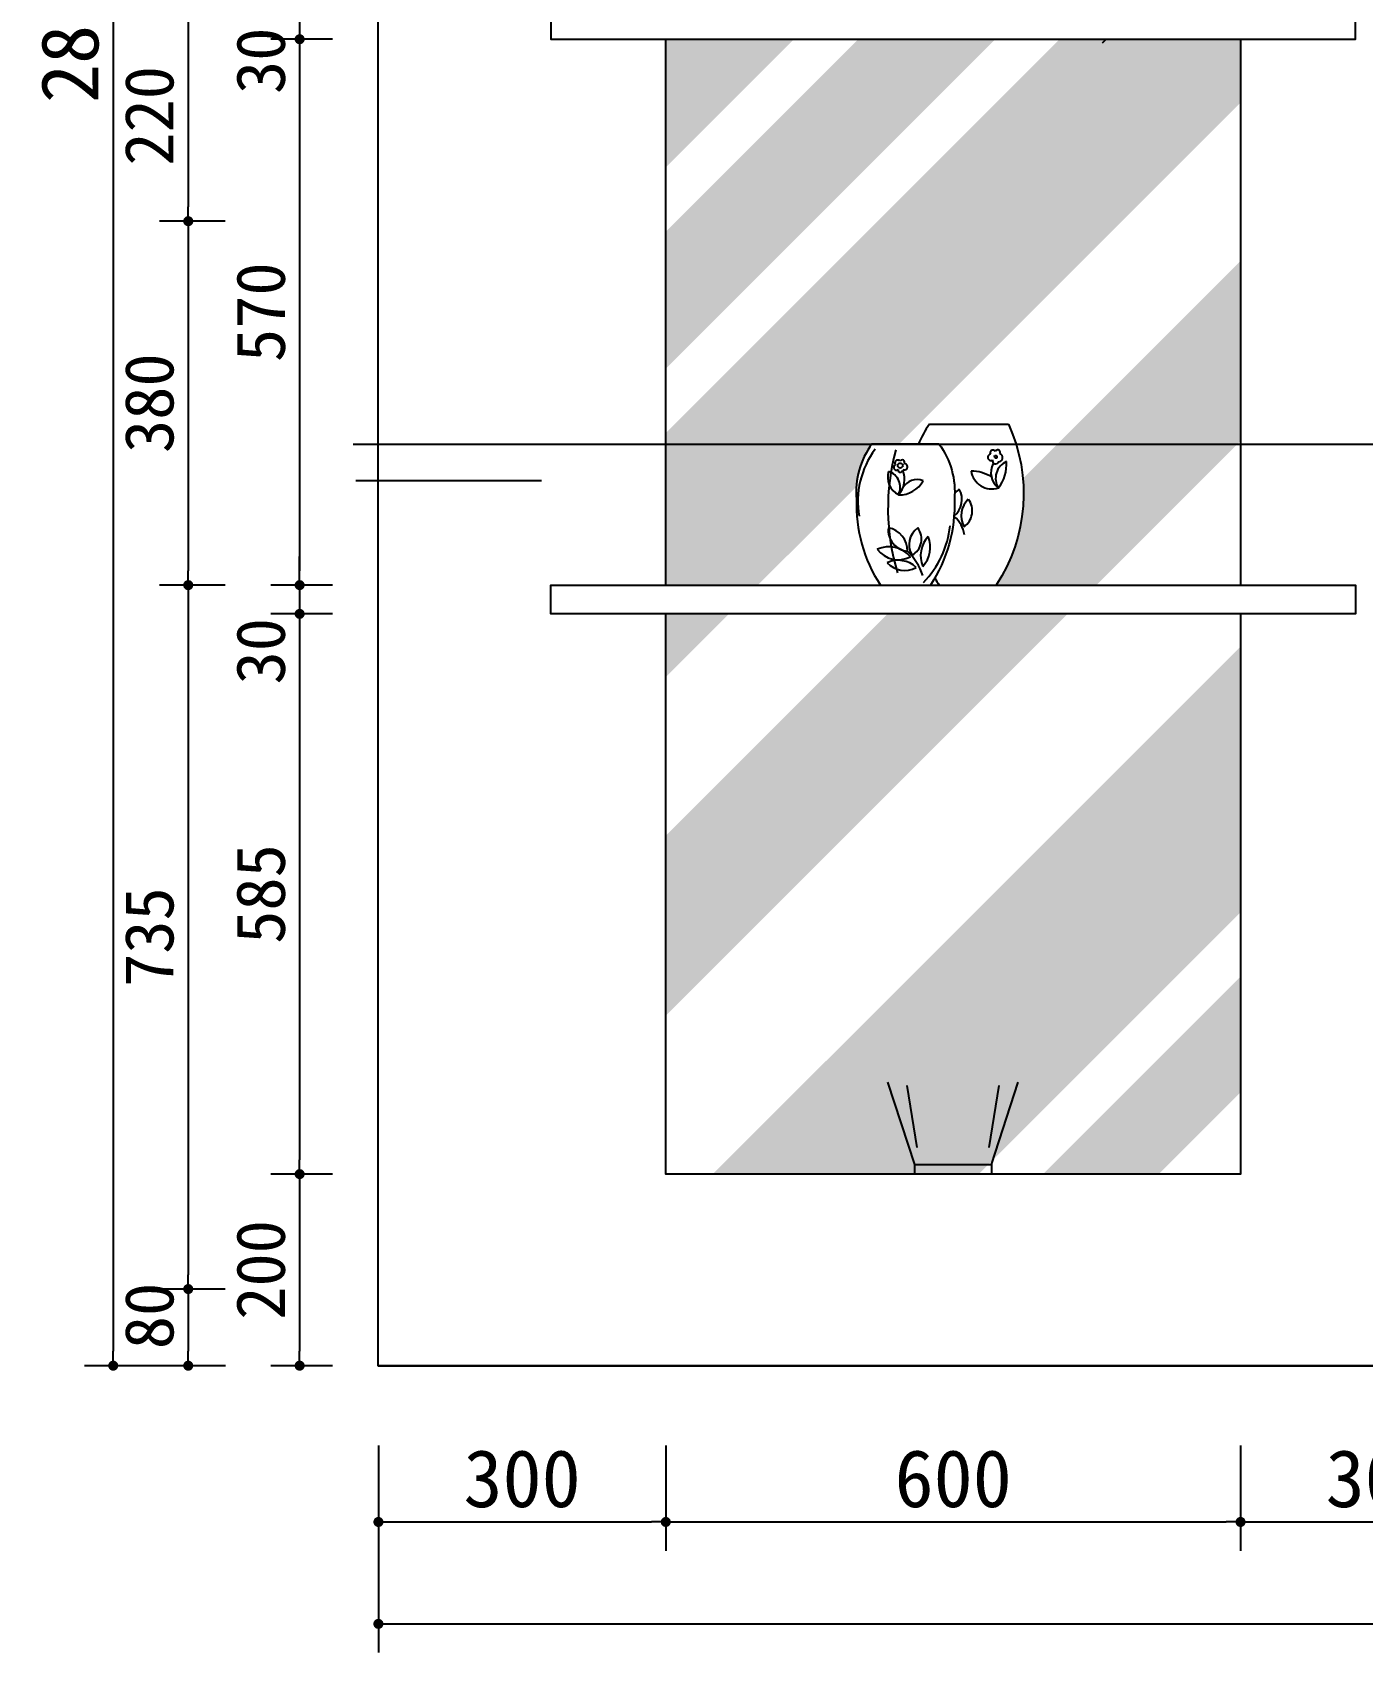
# Model space of a CAD drawing. Extents: x 425 to 4634, y 4027 to 7710.
# Drawn here: x 425 to 1813, y 4240 to 5931 of the extents above; entities that cross this region are included whole.
import ezdxf

# ---------------------------------------------------------------- set-up
doc = ezdxf.new("R2010")
doc.units = 0
doc.header["$LTSCALE"] = 10
doc.header["$MEASUREMENT"] = 0
doc.header["$PDMODE"] = 2
doc.header["$PDSIZE"] = -3
doc.layers.get('0').update_dxf_attribs({"linetype": 'CONTINUOUS'})
doc.layers.get('DEFPOINTS').update_dxf_attribs({"linetype": 'CONTINUOUS'})
for name, color, linetype in [('2', 2, 'CONTINUOUS'), ('3', 3, 'CONTINUOUS'), ('4', 4, 'CONTINUOUS'), ('7', 7, 'CONTINUOUS'), ('BH', 3, 'CONTINUOUS'), ('DIM', 3, 'CONTINUOUS'), ('TEXT', 3, 'CONTINUOUS')]:
    doc.layers.add(name, color=color, linetype=linetype)
doc.styles.add('HZ', font='SIMFANG0.TTF')
doc.dimstyles.new('BOOK', dxfattribs={"dimscale": 30, "dimtxt": 1.7, "dimasz": 0.5, "dimexe": 1, "dimexo": 1, "dimgap": 0.5, "dimtad": 1, "dimdec": 0, "dimzin": 0, "dimtxsty": 'HZ', "dimblk": 'DOT', "dimblk1": 'DOT', "dimblk2": 'DOT', "dimsah": 1, "dimcen": 0, "dimazin": 3, "dimtfac": 0.5, "dimtdec": 0, "dimtix": 1, "dimtofl": 0, "dimtmove": 0, "dimatfit": 3, "dimtolj": 1, "dimtzin": 0})
doc.dimstyles.new('书稿', dxfattribs={"dimscale": 30, "dimtxt": 2, "dimasz": 0.5, "dimexe": 1, "dimexo": 1, "dimgap": 0.5, "dimtad": 1, "dimdec": 0, "dimzin": 0, "dimtxsty": 'HZ', "dimblk1": 'DOT', "dimblk2": 'DOT', "dimsah": 1, "dimcen": 0, "dimclrd": 256, "dimclre": 256, "dimclrt": 256, "dimazin": 3, "dimtfac": 0.5, "dimtdec": 0, "dimtix": 1, "dimtmove": 0, "dimatfit": 3, "dimtolj": 1, "dimtzin": 0})

# ---------------------------------------------------------------- blocks, each defined once
blk = doc.blocks.new('_DOT')
at = {"color": 0, "linetype": 'BYBLOCK'}
blk.add_line((-0.35, 0), (-1, 0), dxfattribs=at)
at = {"color": 0, "linetype": 'BYBLOCK', "const_width": 0.35}
blk.add_lwpolyline([(-0.175, 0, 1), (0.175, 0, 1)], format="xyb", close=True, dxfattribs=at)
blk = doc.blocks.new('*D8')
at = {"linetype": 'BYBLOCK'}
for p, q in [((8497.1, 4878.5), (8497.1, 4692.1)), ((12097.1, 4878.5), (12097.1, 4692.1)), ((8512.1, 4722.1), (12082.1, 4722.1))]:
    blk.add_line(p, q, dxfattribs=at)
at = {"layer": 'DEFPOINTS', "color": 0, "linetype": 'BYBLOCK'}
for p in [(8497.1, 4908.5), (12097.1, 4908.5), (12097.1, 4722.1)]:
    blk.add_point(p, dxfattribs=at)
at = {"linetype": 'BYBLOCK', "xscale": 15, "yscale": 15, "zscale": 15, "rotation": 180}
blk.add_blockref('_DOT', (8497.1, 4722.1), dxfattribs=at)
at = {"linetype": 'BYBLOCK', "xscale": 15, "yscale": 15, "zscale": 15}
blk.add_blockref('_DOT', (12097.1, 4722.1), dxfattribs=at)
at = {"linetype": 'BYBLOCK', "insert": (10297.1, 4767.1), "char_height": 60, "attachment_point": 5, "style": 'HZ'}
blk.add_mtext('\\A1;3600', dxfattribs=at)
blk = doc.blocks.new('*D11')
at = {"linetype": 'BYBLOCK'}
for p, q in [((8797.1, 4908.5), (8797.1, 4798.5)), ((9397.1, 4908.5), (9397.1, 4798.5)), ((8812.1, 4828.5), (9382.1, 4828.5))]:
    blk.add_line(p, q, dxfattribs=at)
at = {"layer": 'DEFPOINTS', "color": 0, "linetype": 'BYBLOCK'}
for p in [(8797.1, 4938.5), (9397.1, 4938.5), (9397.1, 4828.5)]:
    blk.add_point(p, dxfattribs=at)
at = {"linetype": 'BYBLOCK', "xscale": 15, "yscale": 15, "zscale": 15, "rotation": 180}
blk.add_blockref('_DOT', (8797.1, 4828.5), dxfattribs=at)
at = {"linetype": 'BYBLOCK', "xscale": 15, "yscale": 15, "zscale": 15}
blk.add_blockref('_DOT', (9397.1, 4828.5), dxfattribs=at)
at = {"linetype": 'BYBLOCK', "insert": (9097.1, 4873.5), "char_height": 60, "attachment_point": 5, "style": 'HZ'}
blk.add_mtext('\\A1;600', dxfattribs=at)
blk = doc.blocks.new('*D10')
at = {"linetype": 'BYBLOCK'}
for p, q in [((8497.1, 4908.5), (8497.1, 4798.5)), ((8797.1, 4908.5), (8797.1, 4798.5)), ((8512.1, 4828.5), (8782.1, 4828.5))]:
    blk.add_line(p, q, dxfattribs=at)
at = {"layer": 'DEFPOINTS', "color": 0, "linetype": 'BYBLOCK'}
for p in [(8497.1, 4938.5), (8797.1, 4938.5), (8797.1, 4828.5)]:
    blk.add_point(p, dxfattribs=at)
at = {"linetype": 'BYBLOCK', "xscale": 15, "yscale": 15, "zscale": 15, "rotation": 180}
blk.add_blockref('_DOT', (8497.1, 4828.5), dxfattribs=at)
at = {"linetype": 'BYBLOCK', "xscale": 15, "yscale": 15, "zscale": 15}
blk.add_blockref('_DOT', (8797.1, 4828.5), dxfattribs=at)
at = {"linetype": 'BYBLOCK', "insert": (8647.1, 4873.5), "char_height": 60, "attachment_point": 5, "style": 'HZ'}
blk.add_mtext('\\A1;300', dxfattribs=at)
blk = doc.blocks.new('*D12')
at = {"linetype": 'BYBLOCK'}
for p, q in [((9397.1, 4908.5), (9397.1, 4798.5)), ((9697.1, 4908.5), (9697.1, 4798.5)), ((9412.1, 4828.5), (9682.1, 4828.5))]:
    blk.add_line(p, q, dxfattribs=at)
at = {"layer": 'DEFPOINTS', "color": 0, "linetype": 'BYBLOCK'}
for p in [(9397.1, 4938.5), (9697.1, 4938.5), (9697.1, 4828.5)]:
    blk.add_point(p, dxfattribs=at)
at = {"linetype": 'BYBLOCK', "xscale": 15, "yscale": 15, "zscale": 15, "rotation": 180}
blk.add_blockref('_DOT', (9397.1, 4828.5), dxfattribs=at)
at = {"linetype": 'BYBLOCK', "xscale": 15, "yscale": 15, "zscale": 15}
blk.add_blockref('_DOT', (9697.1, 4828.5), dxfattribs=at)
at = {"linetype": 'BYBLOCK', "insert": (9547.1, 4873.5), "char_height": 60, "attachment_point": 5, "style": 'HZ'}
blk.add_mtext('\\A1;300', dxfattribs=at)
blk = doc.blocks.new('*D7')
at = {"linetype": 'BYBLOCK'}
for p, q in [((714.1, 7339.2), (525.1, 7339.2)), ((555.1, 7324.2), (555.1, 4554.2)), ((629.5, 4539.2), (525.1, 4539.2))]:
    blk.add_line(p, q, dxfattribs=at)
at = {"layer": 'DEFPOINTS', "color": 0, "linetype": 'BYBLOCK'}
for p in [(744.1, 7339.2), (555.1, 4539.2), (659.5, 4539.2)]:
    blk.add_point(p, dxfattribs=at)
at = {"linetype": 'BYBLOCK', "xscale": 15, "yscale": 15, "zscale": 15}
for p, rotation in [((555.1, 7339.2), 90), ((555.1, 4539.2), 270)]:
    blk.add_blockref('_DOT', p, dxfattribs=dict(at, rotation=rotation))
at = {"linetype": 'BYBLOCK', "insert": (510.1, 5939.2), "char_height": 60, "attachment_point": 5, "rotation": 90, "style": 'HZ'}
blk.add_mtext('\\A1;2800', dxfattribs=at)
blk = doc.blocks.new('*D27')
at = {"color": 0, "linetype": 'BYBLOCK'}
for p, q in [((7596.5, 6171.7), (7596.5, 5821.7)), ((7635.2, 5806.7), (7566.5, 5806.7))]:
    blk.add_line(p, q, dxfattribs=at)
at = {"layer": 'DEFPOINTS', "color": 0, "linetype": 'BYBLOCK'}
for p in [(7665.2, 6186.7), (7596.5, 5806.7), (7665.2, 5806.7)]:
    blk.add_point(p, dxfattribs=at)
at = {"color": 0, "linetype": 'BYBLOCK', "xscale": 15, "yscale": 15, "zscale": 15}
for p, rotation in [((7596.5, 6186.7), 90), ((7596.5, 5806.7), 270)]:
    blk.add_blockref('_DOT', p, dxfattribs=dict(at, rotation=rotation))
at = {"color": 0, "linetype": 'BYBLOCK', "insert": (7556, 5996.7), "char_height": 51, "attachment_point": 5, "rotation": 90, "style": 'HZ'}
blk.add_mtext('\\A1;380', dxfattribs=at)
blk = doc.blocks.new('DOT')
at = {"color": 0, "linetype": 'BYBLOCK'}
blk.add_line((-0.35, 0), (-1, 0), dxfattribs=at)
at = {"color": 0, "linetype": 'BYBLOCK', "const_width": 0.35}
blk.add_lwpolyline([(-0.175, 0, 1), (0.175, 0, 1)], format="xyb", close=True, dxfattribs=at)
blk = doc.blocks.new('*D21')
at = {"color": 0, "linetype": 'BYBLOCK'}
for p, q in [((7600.8, 6361.7), (7600.8, 5821.7)), ((7635.2, 5806.7), (7570.8, 5806.7))]:
    blk.add_line(p, q, dxfattribs=at)
at = {"layer": 'DEFPOINTS', "color": 0, "linetype": 'BYBLOCK'}
for p in [(7665.2, 6376.7), (7600.8, 5806.7), (7665.2, 5806.7)]:
    blk.add_point(p, dxfattribs=at)
at = {"color": 0, "linetype": 'BYBLOCK', "xscale": 15, "yscale": 15, "zscale": 15}
for p, rotation in [((7600.8, 6376.7), 90), ((7600.8, 5806.7), 270)]:
    blk.add_blockref('_DOT', p, dxfattribs=dict(at, rotation=rotation))
at = {"color": 0, "linetype": 'BYBLOCK', "insert": (7560.3, 6091.7), "char_height": 51, "attachment_point": 5, "rotation": 90, "style": 'HZ'}
blk.add_mtext('\\A1;570', dxfattribs=at)
blk = doc.blocks.new('*D28')
at = {"color": 0, "linetype": 'BYBLOCK'}
for p, q in [((7596.5, 5791.7), (7596.5, 5086.7)), ((7635.2, 5071.7), (7566.5, 5071.7))]:
    blk.add_line(p, q, dxfattribs=at)
at = {"layer": 'DEFPOINTS', "color": 0, "linetype": 'BYBLOCK'}
for p in [(7665.2, 5806.7), (7596.5, 5071.7), (7665.2, 5071.7)]:
    blk.add_point(p, dxfattribs=at)
at = {"color": 0, "linetype": 'BYBLOCK', "xscale": 15, "yscale": 15, "zscale": 15}
for p, rotation in [((7596.5, 5806.7), 90), ((7596.5, 5071.7), 270)]:
    blk.add_blockref('_DOT', p, dxfattribs=dict(at, rotation=rotation))
at = {"color": 0, "linetype": 'BYBLOCK', "insert": (7556, 5439.2), "char_height": 51, "attachment_point": 5, "rotation": 90, "style": 'HZ'}
blk.add_mtext('\\A1;735', dxfattribs=at)
blk = doc.blocks.new('*D23')
at = {"color": 0, "linetype": 'BYBLOCK'}
for p, q in [((7600.8, 5761.7), (7600.8, 5206.7)), ((7635.2, 5191.7), (7570.8, 5191.7))]:
    blk.add_line(p, q, dxfattribs=at)
at = {"layer": 'DEFPOINTS', "color": 0, "linetype": 'BYBLOCK'}
for p in [(7665.2, 5776.7), (7600.8, 5191.7), (7665.2, 5191.7)]:
    blk.add_point(p, dxfattribs=at)
at = {"color": 0, "linetype": 'BYBLOCK', "xscale": 15, "yscale": 15, "zscale": 15}
for p, rotation in [((7600.8, 5776.7), 90), ((7600.8, 5191.7), 270)]:
    blk.add_blockref('_DOT', p, dxfattribs=dict(at, rotation=rotation))
at = {"color": 0, "linetype": 'BYBLOCK', "insert": (7560.3, 5484.2), "char_height": 51, "attachment_point": 5, "rotation": 90, "style": 'HZ'}
blk.add_mtext('\\A1;585', dxfattribs=at)
blk = doc.blocks.new('*D29')
at = {"color": 0, "linetype": 'BYBLOCK'}
for p, q in [((8298.6, 5056.7), (8298.6, 5006.7)), ((8337.4, 4991.7), (8268.6, 4991.7))]:
    blk.add_line(p, q, dxfattribs=at)
at = {"layer": 'DEFPOINTS', "color": 0, "linetype": 'BYBLOCK'}
for p in [(8367.4, 5071.7), (8298.6, 4991.7), (8367.4, 4991.7)]:
    blk.add_point(p, dxfattribs=at)
at = {"color": 0, "linetype": 'BYBLOCK', "xscale": 15, "yscale": 15, "zscale": 15}
for p, rotation in [((8298.6, 5071.7), 90), ((8298.6, 4991.7), 270)]:
    blk.add_blockref('_DOT', p, dxfattribs=dict(at, rotation=rotation))
at = {"color": 0, "linetype": 'BYBLOCK', "insert": (8258.1, 5043.6), "char_height": 51, "attachment_point": 5, "rotation": 90, "style": 'HZ'}
blk.add_mtext('\\A1;80', dxfattribs=at)
blk = doc.blocks.new('*D24')
at = {"color": 0, "linetype": 'BYBLOCK'}
for p, q in [((7600.8, 5176.7), (7600.8, 5006.7)), ((7635.2, 4991.7), (7570.8, 4991.7))]:
    blk.add_line(p, q, dxfattribs=at)
at = {"layer": 'DEFPOINTS', "color": 0, "linetype": 'BYBLOCK'}
for p in [(7665.2, 5191.7), (7600.8, 4991.7), (7665.2, 4991.7)]:
    blk.add_point(p, dxfattribs=at)
at = {"color": 0, "linetype": 'BYBLOCK', "xscale": 15, "yscale": 15, "zscale": 15}
for p, rotation in [((7600.8, 5191.7), 90), ((7600.8, 4991.7), 270)]:
    blk.add_blockref('_DOT', p, dxfattribs=dict(at, rotation=rotation))
at = {"color": 0, "linetype": 'BYBLOCK', "insert": (7560.3, 5091.7), "char_height": 51, "attachment_point": 5, "rotation": 90, "style": 'HZ'}
blk.add_mtext('\\A1;200', dxfattribs=at)
blk = doc.blocks.new('*D22')
at = {"color": 0, "linetype": 'BYBLOCK'}
for p, q in [((8414.9, 5821.7), (8414.9, 5836.7)), ((8414.9, 5806.7), (8414.9, 5776.7)), ((8449.3, 5776.7), (8384.9, 5776.7)), ((8414.9, 5761.7), (8414.9, 5746.7))]:
    blk.add_line(p, q, dxfattribs=at)
at = {"layer": 'DEFPOINTS', "color": 0, "linetype": 'BYBLOCK'}
for p in [(8479.3, 5806.7), (8414.9, 5776.7), (8479.3, 5776.7)]:
    blk.add_point(p, dxfattribs=at)
at = {"color": 0, "linetype": 'BYBLOCK', "xscale": 15, "yscale": 15, "zscale": 15}
for p, rotation in [((8414.9, 5806.7), 270), ((8414.9, 5776.7), 90)]:
    blk.add_blockref('_DOT', p, dxfattribs=dict(at, rotation=rotation))
at = {"color": 0, "linetype": 'BYBLOCK', "insert": (8374.4, 5737.7), "char_height": 51, "attachment_point": 5, "rotation": 90, "style": 'HZ'}
blk.add_mtext('\\A1;30', dxfattribs=at)
blk = doc.blocks.new('A$C616173FE')
at = {"layer": '3', "color": 3}
for p, q in [((28, 85.9, 1500), (0, 0, 1500)), ((108, 85.9, 1500), (136, 0, 1500)), ((30.5, 68, 1500), (20, 3.5, 1500)), ((105.5, 68, 1500), (116, 3.5, 1500))]:
    blk.add_line(p, q, dxfattribs=at)
at = {"layer": '3', "color": 3, "elevation": 1500}
blk.add_lwpolyline([(28, 85.9), (108, 85.9), (108, 95.9), (28, 95.9)], close=True, dxfattribs=at)
blk = doc.blocks.new('射灯-2')
at = {"layer": '3'}
blk.add_blockref('A$C616173FE', (-69.2, -48, -1500), dxfattribs=at)
blk = doc.blocks.new('A$C70FB7ACB')
at = {"layer": '3'}
blk.add_circle((45.6, 124.9), 2.61, dxfattribs=at)
for centre, radius, start, end in [((92, 87.6), 90.6, 143.2591, 189.9297), ((263.4, 79.9), 230.6, 164.5627, 196.9206), ((140.2, 133.4), 3.27, 97.064, 303.4233), ((142.3, 138.2), 2.89, 26.9456, 211.7204), ((147.3, 138.5), 2.69, 326.4667, 157.4364), ((148.4, 133), 4.17, 268.7827, 73.7075), ((52.7, 112.7), 20.2, 162.6133, 244.088), ((28.3, 102.2), 17.3, 333.931, 72.7703), ((41.6, 122.9), 2.81, 106.5479, 307.6901), ((43, 127.6), 3.01, 38.9053, 221.7666), ((45.6, 120), 2.4, 164.0481, 2.0622), ((25.8, 110.5), 24.3, 317.9195, 22.8891), ((47.6, 128.1), 2.59, 331.3623, 147.6291), ((49.9, 123.6), 3.31, 244.5804, 90.7793), ((119.5, 77.2), 41.8, 59.3978, 89.7654), ((141.3, 122.3), 21.9, 188.4751, 287.7953), ((160.9, 117.5), 20.6, 152.7026, 231.0267), ((145.2, 129.9), 3.29, 165.7347, 340.8987), ((164.5, 111.5), 19.3, 114.4519, 211.4016), ((116.9, 126.1), 39.7, 321.522, 4.3315), ((44.5, 123), 28.8, 268.7058, 330.8983), ((63.1, 93.5), 16.8, 67.2128, 153.0581), ((87.4, 89.4), 22.6, 309.1421, 28.8675), ((118.5, 83.5), 20.2, 123.7127, 142.5552), ((132.6, 72.5), 23.4, 132.9424, 209.4366), ((100.6, 77.4), 20.2, 305.3111, 37.0679), ((81.2, 47.6), 31.8, 9.014, 48.5702), ((55.2, 57.4), 22.1, 173.7553, 264.8803), ((29, 35.9), 24.3, 358.8822, 79.7534), ((76, 42.3), 21.2, 124.599, 211.3854), ((48.5, 48.1), 19.4, 299.1818, 36.8027), ((-1.2, 72.1), 99.3, 315.6919, 354.1713), ((33.5, 10.1), 29.9, 40.6745, 113.3036), ((43.5, 53.4), 27, 215.9782, 297.9999), ((4.2, -13.3), 69.2, 19.675, 44.8349), ((96.3, 30.7), 29.4, 137.1451, 202.4324), ((47.6, 39.5), 29.4, 317.1451, 22.4324), ((43.5, -1.5), 27.4, 46.8048, 114.5021), ((50.3, 40), 24.6, 222.38, 298.927)]:
    blk.add_arc(centre, radius, start, end, dxfattribs=at)
blk.add_ellipse((145.3, 134), major_axis=(-0.79, 1.42), ratio=0.739648, dxfattribs=at)
at = {"layer": '7'}
for p, q in [((76.2, 168), (158.6, 168)), ((16.1, 147.4), (86, 147.4)), ((25, 0), (77.1, 0)), ((86.3, 0), (145.8, 0))]:
    blk.add_line(p, q, dxfattribs=at)
for points in [[(76.2, 168, 0.062229), (64.6, 147.4, 0.062229)], [(158.6, 168, -0.257919), (145.8, 0)], [(16.1, 147.4, 0.184605), (0, 89.7, 0.156142), (25, 0)], [(86, 147.4, -0.184605), (102.1, 89.7, -0.156142), (77.1, 0)], [(81.7, 7.5, 0.012625), (86.3, 0)]]:
    blk.add_lwpolyline(points, format="xyb", dxfattribs=at)
blk = doc.blocks.new('W1')
at = {"layer": '3'}
blk.add_blockref('A$C70FB7ACB', (22, -232.3), dxfattribs=at)
blk = doc.blocks.new('*D26')
at = {"color": 0, "linetype": 'BYBLOCK'}
for p, q in [((7596.5, 6391.7), (7596.5, 6201.7)), ((7635.2, 6186.7), (7566.5, 6186.7))]:
    blk.add_line(p, q, dxfattribs=at)
at = {"layer": 'DEFPOINTS', "color": 0, "linetype": 'BYBLOCK'}
for p in [(7665.2, 6406.7), (7596.5, 6186.7), (7665.2, 6186.7)]:
    blk.add_point(p, dxfattribs=at)
at = {"color": 0, "linetype": 'BYBLOCK', "xscale": 15, "yscale": 15, "zscale": 15}
for p, rotation in [((7596.5, 6406.7), 90), ((7596.5, 6186.7), 270)]:
    blk.add_blockref('_DOT', p, dxfattribs=dict(at, rotation=rotation))
at = {"color": 0, "linetype": 'BYBLOCK', "insert": (7556, 6296.7), "char_height": 51, "attachment_point": 5, "rotation": 90, "style": 'HZ'}
blk.add_mtext('\\A1;220', dxfattribs=at)
blk = doc.blocks.new('*D20')
at = {"color": 0, "linetype": 'BYBLOCK'}
for p, q in [((8414.9, 6421.7), (8414.9, 6436.7)), ((8414.9, 6406.7), (8414.9, 6376.7)), ((8449.3, 6376.7), (8384.9, 6376.7)), ((8414.9, 6361.7), (8414.9, 6346.7))]:
    blk.add_line(p, q, dxfattribs=at)
at = {"layer": 'DEFPOINTS', "color": 0, "linetype": 'BYBLOCK'}
for p in [(8479.3, 6406.7), (8414.9, 6376.7), (8479.3, 6376.7)]:
    blk.add_point(p, dxfattribs=at)
at = {"color": 0, "linetype": 'BYBLOCK', "xscale": 15, "yscale": 15, "zscale": 15}
for p, rotation in [((8414.9, 6406.7), 270), ((8414.9, 6376.7), 90)]:
    blk.add_blockref('_DOT', p, dxfattribs=dict(at, rotation=rotation))
at = {"color": 0, "linetype": 'BYBLOCK', "insert": (8374.4, 6354.2), "char_height": 51, "attachment_point": 5, "rotation": 90, "style": 'HZ'}
blk.add_mtext('\\A1;30', dxfattribs=at)

msp = doc.modelspace()

# ---------------------------------------------------------------- hatches: boundary and pattern name
at = {"layer": 'BH'}
h = msp.add_hatch(dxfattribs=at)
h.set_pattern_fill('AR-SAND', color=256, scale=20, style=0)
h.set_pattern_definition([(37.5, (-7711.034, -452.51), (-1.25987, 38.536475), [0, -30.4, 0, -34, 0, -32.5]), (7.5, (-7711.034, -452.51), (35.39553, 56.44292), [0, -16.4, 0, -27.4, 0, -10.5]), (327.5, (-7735.634, -452.51), (62.28284, 0.11318), [0, -10, 0, -36, 0, -47]), (317.5, (-7735.634, -452.51), (60.12253, 17.5535), [0, -5, 0, -23.6, 0, -27])])
h.paths.add_polyline_path([(1298.8, 7139.2), (1086, 7139.2), (1086, 6926.4)], flags=16)
h.paths.add_polyline_path([(1468.8, 7139.2), (1374.9, 7139.2), (1086, 6850.4), (1086, 6756.4)], flags=17)
h.paths.add_polyline_path([(1686, 7012), (1686, 7139.2), (1611.9, 7139.2), (1086, 6613.3), (1086, 6554.2), (1228.2, 6554.2)])
h.paths.add_polyline_path([(1198.2, 6524.2), (1086, 6524.2), (1086, 6412)], flags=17)
h.paths.add_polyline_path([(1506.8, 6524.2), (1399.5, 6524.2), (1086, 6210.7), (1086, 6103.4)])
h.paths.add_polyline_path([(1686, 6703.4), (1686, 6810.7), (1429.5, 6554.2), (1536.8, 6554.2)], flags=17)
h.paths.add_polyline_path([(1686, 6390.3), (1686, 6524.2), (1676.8, 6524.2), (1395, 6242.4, 0.100524), (1396.8, 6240, -0.063965), (1434.8, 6139)])
h.paths.add_polyline_path([(1345, 6192.4), (1106.8, 5954.2), (1249.9, 5954.2), (1311.9, 6016.2, -0.071381), (1318.1, 6066.9, -0.076279)])
h.paths.add_polyline_path([(1219.9, 5924.2), (1086, 5924.2), (1086, 5790.3)], flags=17)
h.paths.add_polyline_path([(1430.1, 5924.2), (1287, 5924.2), (1086, 5723.2), (1086, 5580.1)])
h.paths.add_polyline_path([(1686, 6180.1), (1686, 6323.2), (1444.2, 6081.4, -0.008584), (1445.3, 6066.9, -0.072495), (1451.4, 6015.4, -0.280374), (1434.6, 5984.6, -0.098853), (1409.8, 5977.1, 0.550436), (1409.7, 5970.8, -0.118557), (1422.8, 5959.3, -0.162457), (1423.8, 5954.2), (1460.1, 5954.2)])
h.paths.add_polyline_path([(1686, 5858), (1686, 5924.2), (1497.2, 5924.2), (1086, 5513), (1086, 5354.2), (1182.2, 5354.2), (1285, 5457, -0.144444), (1301.3, 5501.5), (1329.5, 5501.5)])
h.paths.add_polyline_path([(1152.2, 5324.2), (1086, 5324.2), (1086, 5258)], flags=17)
h.paths.add_polyline_path([(1505.5, 5324.2), (1317.7, 5324.2), (1086, 5092.5), (1086, 4904.7)])
h.paths.add_polyline_path([(1686, 5504.7), (1686, 5692.5), (1458.8, 5465.3, -0.1692), (1430.9, 5354.2), (1535.5, 5354.2)])
h.paths.add_polyline_path([(1686, 5290), (1135.2, 4739.2), (1412.7, 4739.2), (1686, 5012.5)])
h.paths.add_polyline_path([(1686, 4945.4), (1479.8, 4739.2), (1600.6, 4739.2), (1686, 4824.7)], flags=17)

# ---------------------------------------------------------------- linework, layer by layer
at = {"layer": '2', "color": 1}
msp.add_line((786, 4539.2), (4386, 4539.2), dxfattribs=at)
at = {"layer": '4'}
for points in [[(786, 7339.2), (1986, 7339.2), (1986, 4539.2), (786, 4539.2)], [(1686, 5954.2), (1086, 5954.2), (966, 5954.2), (966, 5924.2), (1686, 5924.2), (1806, 5924.2), (1806, 5954.2)], [(1686, 5324.2), (1086, 5324.2), (966, 5324.2), (966, 5354.2), (1686, 5354.2), (1806, 5354.2), (1806, 5324.2)]]:
    msp.add_lwpolyline(points, close=True, dxfattribs=at)
for points in [[(1086, 5354.2), (1086, 5924.2)], [(1686, 5924.2), (1686, 5354.2)], [(1686, 5324.2), (1686, 4739.2), (1086, 4739.2), (1086, 5324.2)]]:
    msp.add_lwpolyline(points, dxfattribs=at)
at = {"layer": 'BH'}
msp.add_line((1542.1, 5920.6), (1545.8, 5924.2), dxfattribs=at)
at = {"layer": 'TEXT'}
msp.add_line((759.7, 5501.3), (4454.3, 5501.3), dxfattribs=at)
at = {"layer": 'TEXT', "color": 1}
msp.add_lwpolyline([(762.4, 5463.5), (956.5, 5463.5)], dxfattribs=at)

# ---------------------------------------------------------------- block references
at = {"layer": '3'}
msp.add_blockref('W1', (1263.2, 5586.5), dxfattribs=at)
at = {"layer": '3', "xscale": -1, "rotation": 180}
msp.add_blockref('射灯-2', (1387.2, 4787.1), dxfattribs=at)

# ---------------------------------------------------------------- dimensions: what is measured, and where the dimension line sits
at = {"layer": 'DIM'}
for base, p1, p2, dimstyle, override, picture, middle, set_off in [((509.3, 4539.2), (698.3, 7339.2), (613.7, 4539.2), '书稿', {"dimtxt": 2, "dimexe": 1, "dimblk1": 'DOT', "dimblk2": 'DOT'}, '*D7', (464.3, 5939.2), (-45.8, 0)), ((587.6, 5734.2), (656.3, 5954.2), (656.3, 5734.2), 'BOOK', {"dimse1": 1}, '*D26', (547.1, 5844.2), (-7008.9, -452.5)), ((703.8, 5354.2), (768.3, 5924.2), (768.3, 5354.2), 'BOOK', {"dimse1": 1}, '*D21', (663.3, 5639.2), (-6896.9, -452.5)), ((587.6, 5354.2), (656.3, 5734.2), (656.3, 5354.2), 'BOOK', {"dimse1": 1}, '*D27', (547.1, 5544.2), (-7008.9, -452.5)), ((587.6, 4619.2), (656.3, 5354.2), (656.3, 4619.2), 'BOOK', {"dimse1": 1}, '*D28', (547.1, 4986.7), (-7008.9, -452.5)), ((703.8, 4739.2), (768.3, 5324.2), (768.3, 4739.2), 'BOOK', {"dimse1": 1}, '*D23', (663.3, 5031.7), (-6896.9, -452.5)), ((703.8, 4539.2), (768.3, 4739.2), (768.3, 4539.2), 'BOOK', {"dimse1": 1}, '*D24', (663.3, 4639.2), (-6896.9, -452.5))]:
    dim = msp.add_linear_dim(base=base, p1=p1, p2=p2, angle=90, dimstyle=dimstyle, override=override, dxfattribs=at)
    dim.commit()
    dim.dimension.update_dxf_attribs({"geometry": picture, "text_midpoint": middle, "insert": set_off})
for base, p1, p2, picture, middle in [((703.8, 5924.2), (768.3, 5954.2), (768.3, 5924.2), '*D20', (663.3, 5901.7)), ((703.8, 5324.2), (768.3, 5354.2), (768.3, 5324.2), '*D22', (663.3, 5285.2)), ((587.6, 4539.2), (656.3, 4619.2), (656.3, 4539.2), '*D29', (547.1, 4591.1))]:
    dim = msp.add_linear_dim(base=base, p1=p1, p2=p2, angle=90, dimstyle='BOOK', override={"dimse1": 1}, dxfattribs=at)
    dim.commit()
    dim.dimension.update_dxf_attribs({"geometry": picture, "text_midpoint": middle, "dimtype": 128, "insert": (-7711, -452.5)})
for base, p1, p2, picture, middle in [((1086, 4375.9), (786, 4486), (1086, 4486), '*D10', (936, 4420.9)), ((1686, 4375.9), (1086, 4486), (1686, 4486), '*D11', (1386, 4420.9)), ((1986, 4375.9), (1686, 4486), (1986, 4486), '*D12', (1836, 4420.9)), ((4386, 4269.6), (786, 4456), (4386, 4456), '*D8', (2586, 4314.6))]:
    dim = msp.add_linear_dim(base=base, p1=p1, p2=p2, dimstyle='书稿', override={"dimtxt": 2, "dimexe": 1, "dimblk1": 'DOT', "dimblk2": 'DOT'}, dxfattribs=at)
    dim.commit()
    dim.dimension.update_dxf_attribs({"geometry": picture, "text_midpoint": middle, "insert": (-7711, -452.5)})

doc.saveas('drawing.dxf')
